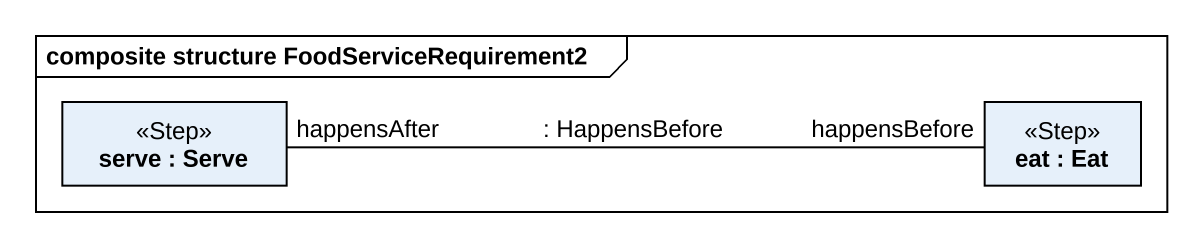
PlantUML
@startuml
mainframe composite structure FoodServiceRequirement2
rectangle "serve : Serve" as serve <<Step>>
rectangle "eat : Eat" as eat <<Step>>
serve "happensAfter" -right- "happensBefore" eat : : HappensBefore
@enduml
